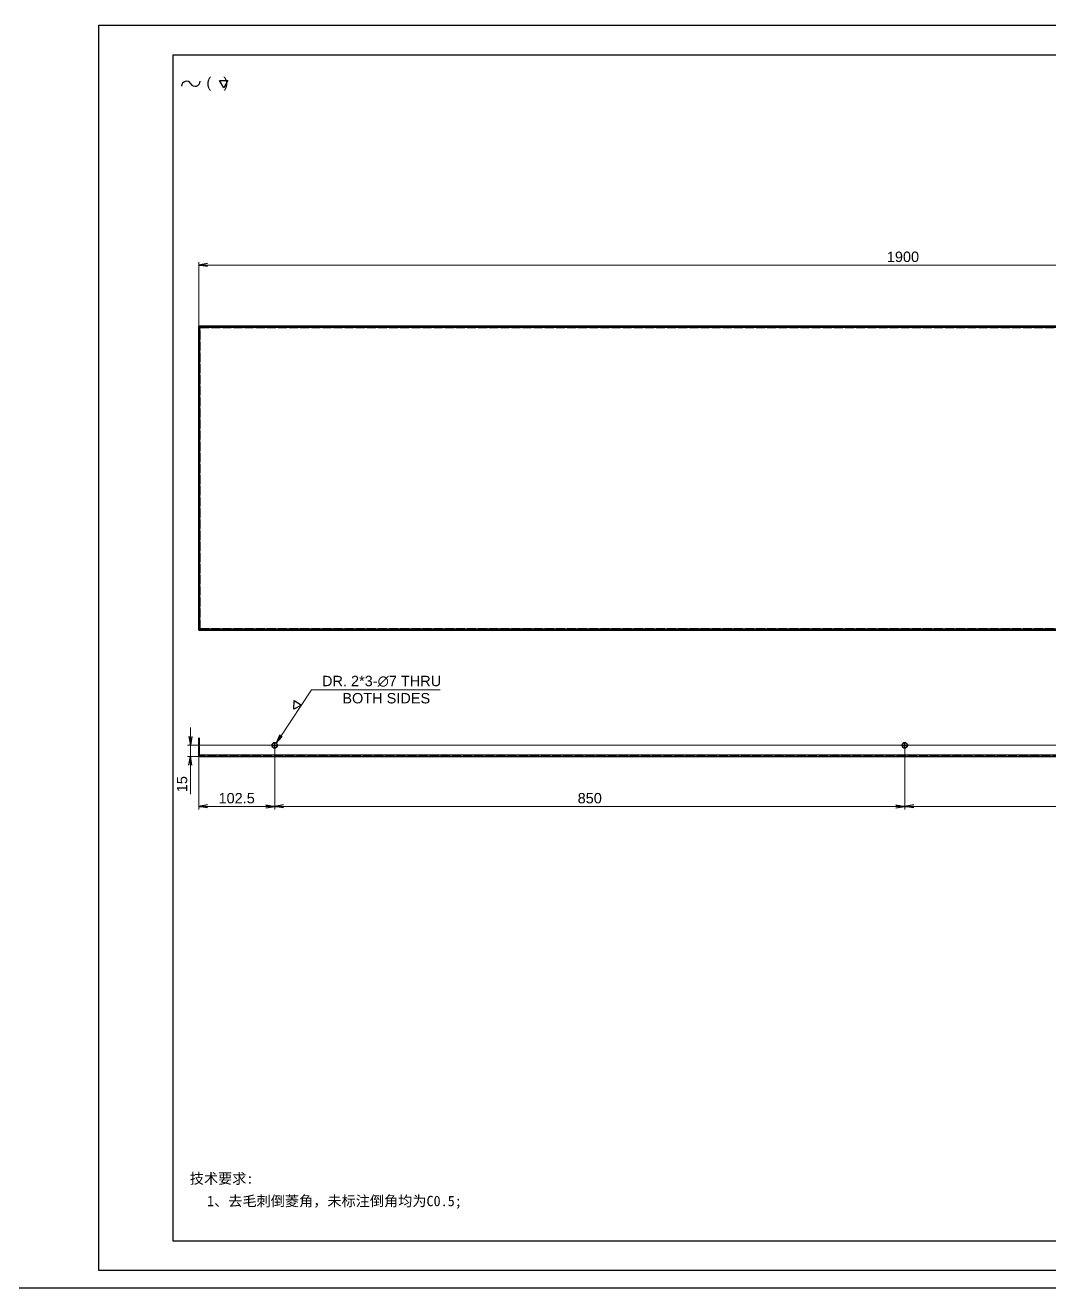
# Model space of a CAD drawing. Header units: millimetres. Extents: x -1727 to 307751, y -105919 to 6637.
# Drawn here: x 3790 to 5172, y -21091 to -19387 of the extents above; entities that cross this region are included whole.
import ezdxf

# ---------------------------------------------------------------- set-up
doc = ezdxf.new("R2010")
doc.units = ezdxf.units.MM
for name, pattern in [('CENTER-HOKUTO', [23, 20, -1, 1, -1]), ('DASHDOT', [18.5, 12, -3, 0.5, -3]), ('DASHED', [15, 12, -3]), ('HIDDEN-HOKUTO', [3.8, 2.5, -1.3])]:
    doc.linetypes.add(name, pattern=pattern)
doc.layers.add('A3', color=7, linetype='Continuous', plot=False)
for name, color, linetype in [('AM_7', 2, 'CENTER-HOKUTO'), ('AM_HID', 1, 'HIDDEN-HOKUTO'), ('AM_VIS', 7, 'Continuous'), ('TITLE_FRAME', 7, 'Continuous'), ('WORD_DIM', 253, 'Continuous')]:
    doc.layers.add(name, color=color, linetype=linetype)
doc.layers.add('SOLID LINE', color=7, linetype='Continuous', lineweight=30)
doc.styles.get("Standard").update_dxf_attribs({"font": 'arial.ttf'})
doc.dimstyles.new('STANDARD 1-4', dxfattribs={"dimscale": 4, "dimtxt": 3.5, "dimasz": 3, "dimexe": 1, "dimexo": 0, "dimgap": 1, "dimtad": 3, "dimdsep": 46, "dimtxsty": 'Standard', "dimblk1": 'OPEN', "dimblk2": 'OPEN', "dimsah": 1, "dimcen": 0, "dimclrd": 256, "dimclre": 256, "dimclrt": 3, "dimazin": 2, "dimtfac": 1, "dimtmove": 0, "dimatfit": 3, "dimldrblk": 'OPEN', "dimfxl": 0, "dimtolj": 1, "dimtzin": 0, "dimlwd": 13, "dimlwe": 13, "dimarcsym": 0})
doc.dimstyles.new('STANDARD 1-4$3', dxfattribs={"dimscale": 4, "dimtxt": 3.5, "dimasz": 3, "dimexe": 1, "dimexo": 0, "dimgap": 1, "dimtad": 3, "dimtoh": 1, "dimdsep": 46, "dimtxsty": 'Standard', "dimblk1": 'OPEN', "dimblk2": 'OPEN', "dimsah": 1, "dimcen": 0, "dimclrd": 256, "dimclre": 256, "dimclrt": 3, "dimazin": 2, "dimtfac": 1, "dimtmove": 0, "dimatfit": 3, "dimldrblk": 'OPEN', "dimfxl": 0, "dimtolj": 1, "dimtzin": 0, "dimlwd": 13, "dimlwe": 13, "dimarcsym": 0})

# ---------------------------------------------------------------- blocks, each defined once
blk = doc.blocks.new('shiage0')
at = {"layer": 'WORD_DIM', "color": 3, "linetype": 'Continuous'}
for centre, start, end in [((1.69, 0), 30, 180), ((4.61, 1.69), 210, 0)]:
    blk.add_arc(centre, 1.69, start, end, dxfattribs=at)
blk = doc.blocks.new('12')
at = {"layer": 'TITLE_FRAME', "color": 3, "linetype": 'Continuous'}
blk.add_lwpolyline([(20.46, 3.03), (19.01, 5.53), (21.9, 5.53)], close=True, dxfattribs=at)
blk.add_blockref('shiage0', (6.23, 3.56), dxfattribs=at)
blk.add_text('(   )', height=3.5, dxfattribs=at).set_placement((14.64, 3.08))
blk = doc.blocks.new('_OPEN')
at = {"color": 0}
for p, q in [((-1, 0.17), (0, 0)), ((-1, -0.17), (0, 0)), ((0, 0), (-1, 0))]:
    blk.add_line(p, q, dxfattribs=at)
blk = doc.blocks.new('*D629')
at = {"layer": 'DEFPOINTS', "color": 0, "linetype": 'Continuous', "ltscale": 5, "transparency": 16777216}
for p in [(4024.3, -20368.8), (4126.8, -20358.8), (4024.3, -20441.3)]:
    blk.add_point(p, dxfattribs=at)
at = {"layer": 'WORD_DIM', "linetype": 'Continuous', "lineweight": 13, "ltscale": 5, "transparency": 16777216}
for p, q in [((4024.3, -20368.8), (4024.3, -20445.3)), ((4126.8, -20358.8), (4126.8, -20445.3)), ((4114.8, -20441.3), (4036.3, -20441.3))]:
    blk.add_line(p, q, dxfattribs=at)
at = {"layer": 'WORD_DIM', "linetype": 'Continuous', "lineweight": 13, "ltscale": 5, "transparency": 16777216, "xscale": 12, "yscale": 12, "zscale": 12, "rotation": 180}
blk.add_blockref('_OPEN', (4024.3, -20441.3), dxfattribs=at)
at = {"layer": 'WORD_DIM', "linetype": 'Continuous', "lineweight": 13, "ltscale": 5, "transparency": 16777216, "xscale": 12, "yscale": 12, "zscale": 12}
blk.add_blockref('_OPEN', (4126.8, -20441.3), dxfattribs=at)
at = {"layer": 'WORD_DIM', "color": 3, "linetype": 'Continuous', "ltscale": 5, "transparency": 16777216, "insert": (4075.5, -20430.2), "char_height": 14, "attachment_point": 5}
blk.add_mtext('\\A1;102.5', dxfattribs=at)
blk = doc.blocks.new('*D630')
at = {"layer": 'DEFPOINTS', "color": 0, "linetype": 'Continuous', "ltscale": 5, "transparency": 16777216}
for p in [(4126.8, -20358.8), (4976.8, -20358.8), (4976.8, -20441.3)]:
    blk.add_point(p, dxfattribs=at)
at = {"layer": 'WORD_DIM', "linetype": 'Continuous', "lineweight": 13, "ltscale": 5, "transparency": 16777216}
for p, q in [((4126.8, -20358.8), (4126.8, -20445.3)), ((4976.8, -20358.8), (4976.8, -20445.3)), ((4138.8, -20441.3), (4964.8, -20441.3))]:
    blk.add_line(p, q, dxfattribs=at)
at = {"layer": 'WORD_DIM', "linetype": 'Continuous', "lineweight": 13, "ltscale": 5, "transparency": 16777216, "xscale": 12, "yscale": 12, "zscale": 12, "rotation": 180}
blk.add_blockref('_OPEN', (4126.8, -20441.3), dxfattribs=at)
at = {"layer": 'WORD_DIM', "linetype": 'Continuous', "lineweight": 13, "ltscale": 5, "transparency": 16777216, "xscale": 12, "yscale": 12, "zscale": 12}
blk.add_blockref('_OPEN', (4976.8, -20441.3), dxfattribs=at)
at = {"layer": 'WORD_DIM', "color": 3, "linetype": 'Continuous', "ltscale": 5, "transparency": 16777216, "insert": (4551.8, -20430.2), "char_height": 14, "attachment_point": 5}
blk.add_mtext('\\A1;850', dxfattribs=at)
blk = doc.blocks.new('*D631')
at = {"layer": 'DEFPOINTS', "color": 0, "linetype": 'Continuous', "ltscale": 5, "transparency": 16777216}
for p in [(4976.8, -20358.8), (5826.8, -20358.8), (5826.8, -20441.3)]:
    blk.add_point(p, dxfattribs=at)
at = {"layer": 'WORD_DIM', "linetype": 'Continuous', "lineweight": 13, "ltscale": 5, "transparency": 16777216}
for p, q in [((4976.8, -20358.8), (4976.8, -20445.3)), ((5826.8, -20358.8), (5826.8, -20445.3)), ((4988.8, -20441.3), (5814.8, -20441.3))]:
    blk.add_line(p, q, dxfattribs=at)
at = {"layer": 'WORD_DIM', "linetype": 'Continuous', "lineweight": 13, "ltscale": 5, "transparency": 16777216, "xscale": 12, "yscale": 12, "zscale": 12, "rotation": 180}
blk.add_blockref('_OPEN', (4976.8, -20441.3), dxfattribs=at)
at = {"layer": 'WORD_DIM', "linetype": 'Continuous', "lineweight": 13, "ltscale": 5, "transparency": 16777216, "xscale": 12, "yscale": 12, "zscale": 12}
blk.add_blockref('_OPEN', (5826.8, -20441.3), dxfattribs=at)
at = {"layer": 'WORD_DIM', "color": 3, "linetype": 'Continuous', "ltscale": 5, "transparency": 16777216, "insert": (5401.8, -20430.2), "char_height": 14, "attachment_point": 5}
blk.add_mtext('\\A1;850', dxfattribs=at)
blk = doc.blocks.new('*D632')
at = {"layer": 'DEFPOINTS', "color": 0, "linetype": 'Continuous', "ltscale": 5, "transparency": 16777216}
for p in [(5826.8, -20358.8), (4013.1, -20373.8), (4026.3, -20373.8)]:
    blk.add_point(p, dxfattribs=at)
at = {"layer": 'WORD_DIM', "linetype": 'Continuous', "lineweight": 13, "ltscale": 5, "transparency": 16777216}
for p, q in [((4013.1, -20346.8), (4013.1, -20334.8)), ((5826.8, -20358.8), (4009.1, -20358.8)), ((4013.1, -20358.8), (4013.1, -20373.8)), ((4026.3, -20373.8), (4009.1, -20373.8)), ((4013.1, -20385.8), (4013.1, -20424.6))]:
    blk.add_line(p, q, dxfattribs=at)
at = {"layer": 'WORD_DIM', "linetype": 'Continuous', "lineweight": 13, "ltscale": 5, "transparency": 16777216, "xscale": 12, "yscale": 12, "zscale": 12}
for p, rotation in [((4013.1, -20358.8), 270), ((4013.1, -20373.8), 90)]:
    blk.add_blockref('_OPEN', p, dxfattribs=dict(at, rotation=rotation))
at = {"layer": 'WORD_DIM', "color": 3, "linetype": 'Continuous', "ltscale": 5, "transparency": 16777216, "insert": (4001.9, -20411.2), "char_height": 14, "attachment_point": 5, "rotation": 90}
blk.add_mtext('\\A1;15', dxfattribs=at)
blk = doc.blocks.new('*D633')
at = {"layer": 'DEFPOINTS', "color": 0, "linetype": 'Continuous', "ltscale": 5, "transparency": 16777216}
for p in [(4124.8, -20361.7), (4128.7, -20355.9)]:
    blk.add_point(p, dxfattribs=at)
at = {"layer": 'WORD_DIM', "linetype": 'Continuous', "lineweight": 13, "ltscale": 5, "transparency": 16777216}
for p, q in [((4176.6, -20284), (4135.4, -20345.9)), ((4349.9, -20284), (4176.6, -20284))]:
    blk.add_line(p, q, dxfattribs=at)
at = {"layer": 'WORD_DIM', "linetype": 'Continuous', "lineweight": 13, "ltscale": 5, "transparency": 16777216, "xscale": 12, "yscale": 12, "zscale": 12, "rotation": 236.3053931207563}
blk.add_blockref('_OPEN', (4128.7, -20355.9), dxfattribs=at)
at = {"layer": 'WORD_DIM', "color": 3, "linetype": 'Continuous', "ltscale": 5, "transparency": 16777216, "insert": (4271, -20272.5), "char_height": 14, "attachment_point": 5}
blk.add_mtext('\\A1;DR. 2*3-∅7 THRU', dxfattribs=at)
blk = doc.blocks.new('shiage1')
at = {"layer": 'WORD_DIM', "color": 3, "linetype": 'Continuous'}
for p, q in [((0, 0), (-1.44, 2.5)), ((-1.44, 2.5), (1.44, 2.5)), ((1.44, 2.5), (0, 0))]:
    blk.add_line(p, q, dxfattribs=at)
blk = doc.blocks.new('*D636')
at = {"layer": 'DEFPOINTS', "color": 0, "linetype": 'Continuous', "ltscale": 5, "transparency": 16777216}
for p in [(5924.3, -19711), (4024.3, -19793.4), (5924.3, -19793.4)]:
    blk.add_point(p, dxfattribs=at)
at = {"layer": 'WORD_DIM', "linetype": 'Continuous', "lineweight": 13, "ltscale": 5, "transparency": 16777216}
for p, q in [((4024.3, -19793.4), (4024.3, -19707)), ((4036.3, -19711), (5912.3, -19711)), ((5924.3, -19793.4), (5924.3, -19707))]:
    blk.add_line(p, q, dxfattribs=at)
at = {"layer": 'WORD_DIM', "linetype": 'Continuous', "lineweight": 13, "ltscale": 5, "transparency": 16777216, "xscale": 12, "yscale": 12, "zscale": 12, "rotation": 180}
blk.add_blockref('_OPEN', (4024.3, -19711), dxfattribs=at)
at = {"layer": 'WORD_DIM', "linetype": 'Continuous', "lineweight": 13, "ltscale": 5, "transparency": 16777216, "xscale": 12, "yscale": 12, "zscale": 12}
blk.add_blockref('_OPEN', (5924.3, -19711), dxfattribs=at)
at = {"layer": 'WORD_DIM', "color": 3, "linetype": 'Continuous', "ltscale": 5, "transparency": 16777216, "insert": (4974.3, -19699.8), "char_height": 14, "attachment_point": 5}
blk.add_mtext('\\A1;1900', dxfattribs=at)

msp = doc.modelspace()

# ---------------------------------------------------------------- linework, layer by layer
msp.add_line((-591.11251, -21090.61879), (40486.51144, -21090.61879))
at = {"layer": 'A3', "linetype": 'Continuous'}
msp.add_lwpolyline([(3889.39614, -19387.34257), (6265.39614, -19387.34257), (6265.39614, -21067.34257), (3889.39614, -21067.34257)], close=True, dxfattribs=at)
at = {"layer": 'AM_7', "linetype": 'DASHDOT', "lineweight": 13, "ltscale": 0.035999}
for p, q in [((4126.76641, -19794.67972), (4126.76641, -19793.23978)), ((4976.76653, -19794.67081), (4976.76653, -19793.23087))]:
    msp.add_line(p, q, dxfattribs=at)
at = {"layer": 'AM_7', "linetype": 'DASHDOT', "lineweight": 13, "ltscale": 0.036014}
for p, q in [((4025.58709, -19853.36075), (4024.14653, -19853.36075)), ((4025.59026, -20153.36075), (4024.14971, -20153.36075))]:
    msp.add_line(p, q, dxfattribs=at)
at = {"layer": 'AM_7', "linetype": 'DASHDOT', "lineweight": 13, "ltscale": 0.036002}
for p, q in [((4126.7708, -20203.47977), (4126.77068, -20202.0397)), ((4976.77068, -20203.47086), (4976.77068, -20202.03079))]:
    msp.add_line(p, q, dxfattribs=at)
at = {"layer": 'AM_7', "linetype": 'DASHDOT', "lineweight": 13, "ltscale": 0.036111}
msp.add_line((4025.59063, -20358.79092), (4024.14617, -20358.79092), dxfattribs=at)
at = {"layer": 'AM_HID', "linetype": 'DASHED', "lineweight": 13, "ltscale": 0.070711}
for p, q in [((4026.26641, -19795.36075), (4024.26641, -19793.36075)), ((4026.27068, -20201.36075), (4024.27068, -20203.36075))]:
    msp.add_line(p, q, dxfattribs=at)
at = {"layer": 'AM_HID', "linetype": 'DASHED', "lineweight": 13}
for p, q in [((4026.26641, -19795.36075), (5922.26653, -19795.34085)), ((4026.27068, -20201.36075), (4026.26641, -19795.36075)), ((4026.27068, -20201.36075), (5922.27068, -20201.34085)), ((4025.47075, -20372.59073), (4025.47075, -20348.79092)), ((4024.26641, -20371.79092), (5924.26653, -20371.79288)), ((5923.07073, -20372.59268), (4025.47075, -20372.59073))]:
    msp.add_line(p, q, dxfattribs=at)
at = {"layer": 'AM_HID', "linetype": 'DASHED', "lineweight": 13, "ltscale": 0.029999}
for p, q in [((4123.26641, -19794.55972), (4123.26641, -19793.35977)), ((4973.26653, -19794.55081), (4973.26653, -19793.35086)), ((4025.46709, -19856.86075), (4024.26714, -19856.86075)), ((4025.47014, -20149.86075), (4024.27019, -20149.86075)), ((4123.27068, -20203.35977), (4123.27068, -20202.15982)), ((4130.27068, -20203.35965), (4130.27068, -20202.1597)), ((4973.27068, -20203.35086), (4973.27068, -20202.15091)), ((4980.27068, -20203.35074), (4980.27068, -20202.15079))]:
    msp.add_line(p, q, dxfattribs=at)
at = {"layer": 'AM_HID', "linetype": 'DASHED', "lineweight": 13, "ltscale": 0.030002}
for p, q in [((4130.26641, -19794.55972), (4130.26641, -19793.35965)), ((4980.26653, -19794.55081), (4980.26653, -19793.35074)), ((4025.46709, -19849.86075), (4024.26702, -19849.86075)), ((4025.47026, -20156.86075), (4024.27019, -20156.86075)), ((4025.46709, -20355.29092), (4024.26702, -20355.29092)), ((4025.46709, -20362.29092), (4024.26702, -20362.29092)), ((4025.47026, -20355.29092), (4024.27019, -20355.29092)), ((4025.47026, -20362.29092), (4024.27019, -20362.29092))]:
    msp.add_line(p, q, dxfattribs=at)
at = {"layer": 'AM_VIS', "linetype": 'Continuous'}
for p, q in [((3989.39614, -19427.34257), (3989.39614, -21027.34257)), ((3989.39614, -19427.34257), (6225.39614, -19427.34257)), ((3989.39614, -21027.34257), (6225.39614, -21027.34257))]:
    msp.add_line(p, q, dxfattribs=at)
at = {"layer": 'AM_VIS', "lineweight": 35}
for p, q in [((5924.26653, -19793.34085), (4024.26641, -19793.36075)), ((4024.2708, -20203.36075), (4024.26641, -19793.36075)), ((4025.46648, -19794.56082), (5923.06633, -19794.54092)), ((4025.46648, -19794.56082), (4025.47075, -20202.1608)), ((4024.2708, -20203.36075), (5924.27068, -20203.34085)), ((5923.07073, -20202.1409), (4025.47075, -20202.1608)), ((4024.27068, -20371.79092), (4024.2708, -20348.79092)), ((4026.27068, -20373.79092), (5922.27068, -20373.79288))]:
    msp.add_line(p, q, dxfattribs=at)
at = {"layer": 'AM_VIS', "color": 2, "linetype": 'CENTER-HOKUTO', "ltscale": 5}
for p, q in [((4122.39568, -20358.79092), (4131.14568, -20358.79092)), ((4126.77068, -20363.16592), (4126.77068, -20354.41592)), ((4972.39568, -20358.7919), (4981.14568, -20358.7919)), ((4976.77068, -20363.1669), (4976.77068, -20354.4169))]:
    msp.add_line(p, q, dxfattribs=at)
at = {"layer": 'AM_VIS', "lineweight": 13}
msp.add_line((4024.27068, -20371.79092), (5924.27068, -20371.79288), dxfattribs=at)
at = {"layer": 'AM_VIS', "lineweight": 35}
for centre in [(4126.77068, -20358.79092), (4976.77068, -20358.7919)]:
    msp.add_circle(centre, 3.5, dxfattribs=at)
msp.add_arc((4026.2686, -20371.79092), 2, 179.99993671, 270.06094327, dxfattribs=at)

# ---------------------------------------------------------------- block references
at = {"layer": 'WORD_DIM', "color": 4, "linetype": 'Continuous', "ltscale": 5, "xscale": 4, "yscale": 4, "zscale": 4}
msp.add_blockref('12', (3976.15232, -19483.90076), dxfattribs=at)
at = {"layer": 'WORD_DIM', "color": 3, "linetype": 'Continuous', "ltscale": 5, "xscale": 3.999999999999889, "yscale": 3.999999999999889, "zscale": 3.999999999999889, "rotation": 86.80950158198473}
msp.add_blockref('shiage1', (4162.80373, -20304.75161), dxfattribs=at)

# ---------------------------------------------------------------- texts
at = {"layer": 'SOLID LINE', "ltscale": 0.5, "char_height": 14, "attachment_point": 1}
for s, insert, width in [('\\pt84;{\\fSimHei|b0|i0|c134|p2;\\C3;技术要求:}', (4012.21397, -20936.27194), 120.242104), ('\\pt84;{\\fSimHei|b0|i0|c134|p2;\\C3;\\P1、去毛刺倒菱角，未标注倒角均为C0.5;}', (4035.61127, -20943.23677), 446.3637409)]:
    msp.add_mtext(s, dxfattribs=dict(at, insert=insert, width=width))
at = {"layer": 'WORD_DIM', "color": 3, "linetype": 'Continuous', "insert": (4218.07109, -20302.44335), "char_height": 14, "attachment_point": 7}
msp.add_mtext('BOTH SIDES', dxfattribs=at)

# ---------------------------------------------------------------- dimensions: what is measured, and where the dimension line sits
at = {"layer": 'WORD_DIM', "linetype": 'Continuous', "ltscale": 5}
for base, p1, p2, picture, middle in [((5924.27471, -19710.9919), (4024.27471, -19793.36075), (5924.27471, -19793.37885), '*D636', (4974.27471, -19699.84387)), ((4024.2707, -20441.31076), (4126.77068, -20358.79044), (4024.2707, -20368.78995), '*D629', (4075.52069, -20430.16274)), ((4976.77166, -20441.31076), (4126.77068, -20358.79044), (4976.77166, -20358.79044), '*D630', (4551.77117, -20430.16274)), ((5826.77166, -20441.31076), (4976.77068, -20358.79092), (5826.77166, -20358.79092), '*D631', (5401.77117, -20430.16274))]:
    dim = msp.add_linear_dim(base=base, p1=p1, p2=p2, dimstyle='STANDARD 1-4', dxfattribs=at)
    dim.commit()
    dim.dimension.update_dxf_attribs({"geometry": picture, "text_midpoint": middle})
dim = msp.add_diameter_dim_2p(p1=(4124.82997, -20361.70246), p2=(4128.71334, -20355.87841), text='DR. 2*3-<> THRU', dimstyle='STANDARD 1-4$3', override={"dimtofl": 0}, dxfattribs=at)
dim.commit()
dim.dimension.update_dxf_attribs({"geometry": '*D633', "text_midpoint": (4271.04058, -20283.99989), "dimtype": 163})
dim = msp.add_linear_dim(base=(4013.06428, -20373.79092), p1=(5826.77166, -20358.79092), p2=(4026.2686, -20373.79092), angle=90, dimstyle='STANDARD 1-4', dxfattribs=at)
dim.commit()
dim.dimension.update_dxf_attribs({"geometry": '*D632', "text_midpoint": (4001.91626, -20411.2118)})

doc.saveas('drawing.dxf')
